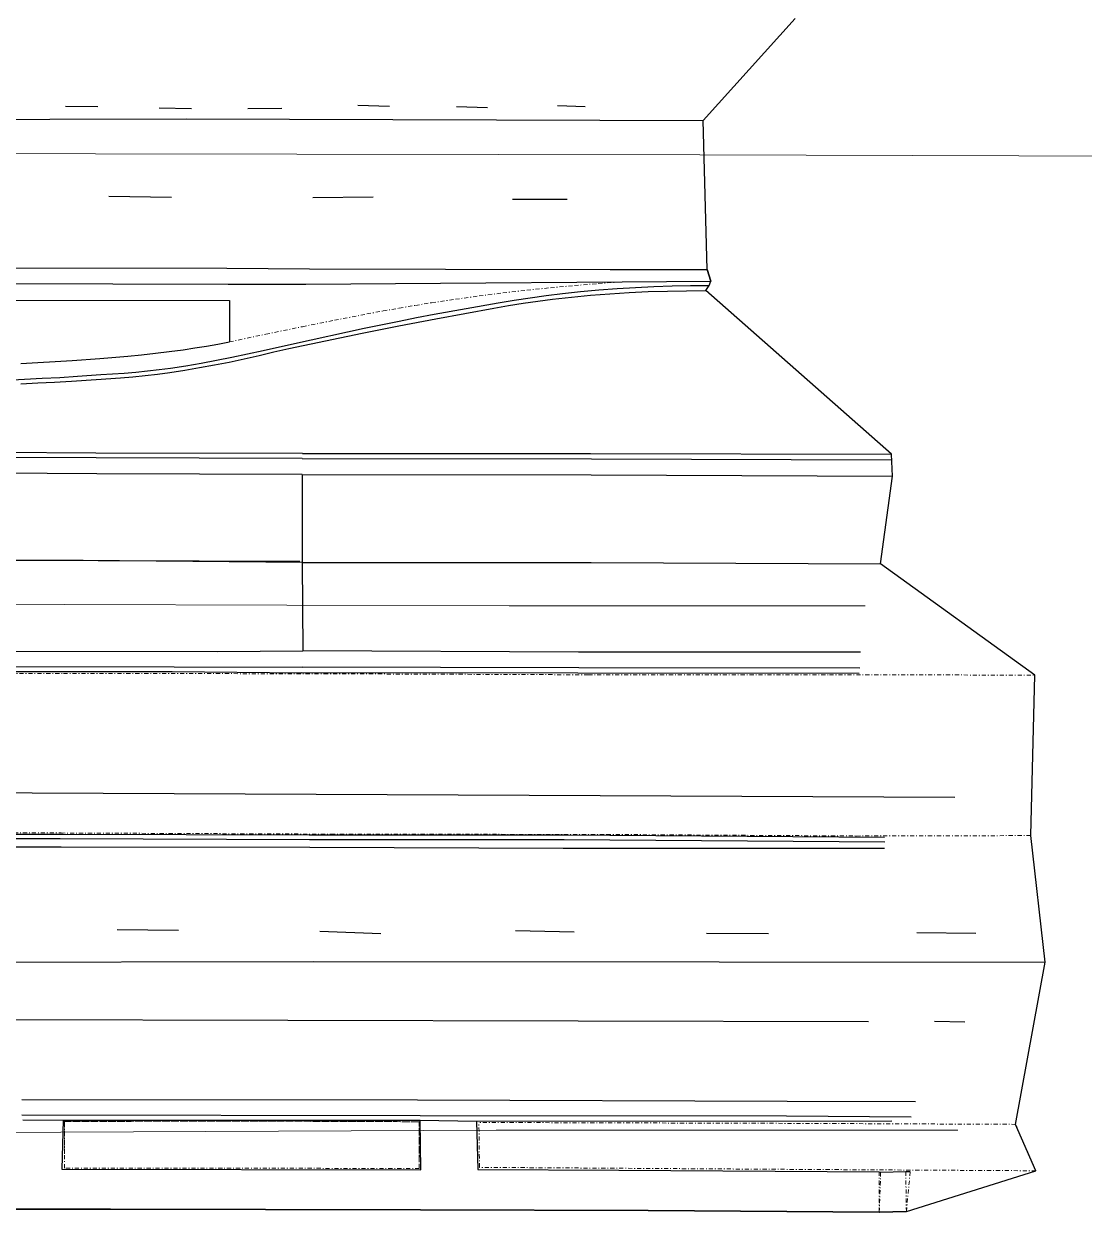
# Model space of a CAD drawing. Header units: feet. Extents: x 6439700 to 6442002, y 1883557 to 1884423.
# Drawn here: x 6440239.5 to 6440369.7, y 1883868.1 to 1884014 of the extents above; entities that cross this region are included whole.
import ezdxf
from ezdxf.lldxf.tags import DXFTag

# ---------------------------------------------------------------- set-up
doc = ezdxf.new("R2010")
doc.units = ezdxf.units.FT
doc.header["$MEASUREMENT"] = 0
doc.linetypes.add('DASHDOT', pattern=[1, 0.5, -0.25, 0, -0.25])
for name, color, linetype, lineweight in [('VF-ELEC-OVHD-LINE-', 253, 'OVERHEADELECTRIC', 15), ('VF-FENC-LINE-', 253, 'FENCE', 25), ('VF-ROAD-CRWN-LINE-', 253, 'Continuous', 25), ('VF-ROAD-STRP-WHIT-LINE-', 253, 'Continuous', 25), ('VF-SSWR-GEOP-LINE-QLB-', 253, 'SEWER', 15), ('VF-STRM-GEOP-LINE-QLB-', 253, 'STORMDRAIN', 15), ('VF-TOPO-BRKL-LINE-', 253, 'DASHDOT', 13), ('VF-TOPO-CONC-EDGE-LINE-', 253, 'Continuous', 25), ('VF-TOPO-CONC-GTFL-LINE-', 253, 'Continuous', 25), ('VF-TOPO-CONC-LIPG-LINE-', 253, 'Continuous', 25), ('VF-TOPO-CONC-SWLK-LINE-', 253, 'Continuous', 25), ('VF-TOPO-CONC-TBCB-LINE-', 253, 'Continuous', 25), ('VF-TOPO-CONC-TBWK-LINE-', 253, 'Continuous', 35)]:
    doc.layers.add(name, color=color, linetype=linetype, lineweight=lineweight)
doc.layers.add('VF-TINN-DSRF-BNDY-', color=253, linetype='Continuous', lineweight=25, plot=False)
doc.styles.get("Standard").update_dxf_attribs({"font": 'arial.ttf'})
tags = doc.linetypes.add('FENCE', pattern='A,0.5,-0.03,["X",Standard,S=0.08,R=0,X=0,Y=-0.04],-0.08,0.5', length=1.11).pattern_tags.tags
tags[6] = DXFTag(74, 10)
tags = doc.linetypes.add('OVERHEADELECTRIC', pattern='A,1,-0.03,["OE",Standard,S=0.08,R=0,X=0,Y=-0.04],-0.16,1', length=2.19).pattern_tags.tags
tags[6] = DXFTag(74, 10)
tags = doc.linetypes.add('SEWER', pattern='A,1,-0.03,["SS",Standard,S=0.08,R=0,X=0,Y=-0.04],-0.16,1', length=2.19).pattern_tags.tags
tags[6] = DXFTag(74, 10)
tags = doc.linetypes.add('STORMDRAIN', pattern='A,1,-0.03,["SD",Standard,S=0.08,R=0,X=0,Y=-0.04],-0.16,1', length=2.19).pattern_tags.tags
tags[6] = DXFTag(74, 10)

msp = doc.modelspace()

# ---------------------------------------------------------------- linework, layer by layer
at = {"layer": 'VF-ELEC-OVHD-LINE-', "ltscale": 0.6}
msp.add_lwpolyline([(6440119.41, 1883877.39), (6440297.5, 1883878.2), (6440354.15, 1883878.22)], dxfattribs=at)
at = {"layer": 'VF-FENC-LINE-', "elevation": 662.47}
msp.add_lwpolyline([(6440112.16, 1883930.36), (6440112.29, 1883920.25), (6440196.99, 1883919.83), (6440353.8, 1883919.08)], dxfattribs=at)
at = {"layer": 'VF-ROAD-CRWN-LINE-'}
for points in [[(6439842.99, 1884001.03, 659.25), (6439886.35, 1884000.78, 659.08), (6439932.85, 1884000.58, 658.88), (6439976.8, 1884000.39, 658.6), (6440030.85, 1884000.68, 658.36), (6440114.86, 1884001.48, 657.79), (6440161.71, 1884001.63, 657.39), (6440209.22, 1884002.26, 656.96), (6440259.48, 1884002.36, 656.41), (6440322.92, 1884002.19, 655.67)], [(6440273.71, 1883947.89, 656.54), (6440246.84, 1883948.16, 656.85), (6440186.81, 1883948.19, 657.62), (6440145.12, 1883948.29, 658.08), (6440113.01, 1883948.34, 658.37), (6440084.03, 1883948.29, 658.51)], [(6440273.71, 1883947.89, 656.54), (6440309.16, 1883947.9, 656.24), (6440344.68, 1883947.73, 655.89)], [(6440076.08, 1883898.94, 658.48), (6440172.65, 1883899.03, 658.09), (6440227.84, 1883898.83, 657.31), (6440275.14, 1883898.91, 656.19), (6440324.86, 1883898.87, 654.76), (6440364.88, 1883898.86, 653.66)]]:
    msp.add_polyline3d(points, dxfattribs=at)
at = {"layer": 'VF-ROAD-STRP-WHIT-LINE-'}
for p, q in [((6440244.66, 1884003.92), (6440248.64, 1884003.88)), ((6440256.16, 1884003.71), (6440260.12, 1884003.64)), ((6440267.02, 1884003.66), (6440271.21, 1884003.67)), ((6440280.54, 1884004.04), (6440284.41, 1884003.92)), ((6440292.63, 1884003.89), (6440296.44, 1884003.78)), ((6440305.03, 1884004.02), (6440308.44, 1884003.88)), ((6440249.97, 1883992.87), (6440257.67, 1883992.78)), ((6440274.99, 1883992.72), (6440282.41, 1883992.82)), ((6440299.52, 1883992.53), (6440306.21, 1883992.5)), ((6440117.12, 1883948.6), (6440273.4, 1883948.07)), ((6440258.52, 1883902.73), (6440251.01, 1883902.81)), ((6440283.34, 1883902.32), (6440275.86, 1883902.59)), ((6440307.08, 1883902.53), (6440299.87, 1883902.68)), ((6440330.91, 1883902.32), (6440323.31, 1883902.37)), ((6440356.37, 1883902.36), (6440349.14, 1883902.46)), ((6440112.17, 1883892.05), (6440343.21, 1883891.57)), ((6440351.3, 1883891.59), (6440355.02, 1883891.52))]:
    msp.add_line(p, q, dxfattribs=at)
at = {"layer": 'VF-SSWR-GEOP-LINE-QLB-', "ltscale": 0.6}
for points, elevation in [([(6440076.43, 1884287.56), (6440075.23, 1883998.36), (6440322.5, 1883997.95)], 660.97), ([(6440322.5, 1883997.95), (6440570.43, 1883997.17)], 655.61)]:
    msp.add_lwpolyline(points, dxfattribs=dict(at, elevation=elevation))
at = {"layer": 'VF-STRM-GEOP-LINE-QLB-', "ltscale": 0.6, "elevation": 660.28, "flags": 128}
msp.add_lwpolyline([(6439704.49, 1883944.14), (6439998.92, 1883943.5), (6440299.11, 1883942.58), (6440342.78, 1883942.58)], dxfattribs=at)
at = {"layer": 'VF-TINN-DSRF-BNDY-'}
msp.add_polyline3d([(6440214.52, 1883868.54, 657.6), (6440250.17, 1883868.52, 656.99), (6440250.2, 1883868.52, 656.99), (6440288.23, 1883868.42, 655.96), (6440288.26, 1883868.42, 655.96), (6440316.15, 1883868.35, 655.1), (6440316.18, 1883868.35, 655.1), (6440344.52, 1883868.14, 654.48), (6440344.55, 1883868.14, 654.48), (6440347.85, 1883868.23, 654.45), (6440363.74, 1883873.23, 653.58), (6440361.26, 1883878.93, 653.49), (6440364.88, 1883898.86, 653.66), (6440363.14, 1883914.38, 653.92), (6440363.61, 1883934.09, 655.5), (6440344.68, 1883947.73, 655.89), (6440346.16, 1883958.49, 655.54), (6440346.04, 1883961.21, 655.94), (6440323.23, 1883981.29, 655.95), (6440323.63, 1883981.92, 655.32), (6440323.84, 1883982.46, 655.34), (6440323.42, 1883983.87, 655.44), (6440322.92, 1884002.19, 655.67), (6440334.19, 1884014.7, 654.84)], dxfattribs=at)
at = {"layer": 'VF-TOPO-BRKL-LINE-'}
for p, q in [((6440347.85, 1883868.23, 654.45), (6440347.77, 1883873.16, 654.6)), ((6440347.85, 1883868.23, 654.45), (6440348.32, 1883873.15, 654.4)), ((6440344.52, 1883873.12, 654.55), (6440344.52, 1883868.14, 654.48)), ((6440344.69, 1883873.04, 654.82), (6440344.52, 1883868.14, 654.48))]:
    msp.add_line(p, q, dxfattribs=at)
for points in [[(6440264.78, 1883974.99, 656.3), (6440269.24, 1883975.94, 656.15), (6440273.72, 1883976.86, 656.01), (6440277.67, 1883977.65, 655.97), (6440281.64, 1883978.42, 655.93), (6440283.62, 1883978.79, 655.92), (6440285.61, 1883979.14, 655.9), (6440287.6, 1883979.48, 655.88), (6440289.59, 1883979.8, 655.86), (6440292.5, 1883980.23, 655.81), (6440295.41, 1883980.63, 655.75), (6440298.33, 1883981, 655.7), (6440301.25, 1883981.33, 655.65), (6440304.18, 1883981.64, 655.59), (6440307.11, 1883981.91, 655.54), (6440310.04, 1883982.15, 655.48), (6440312.97, 1883982.36, 655.43)], [(6440110.9, 1883914.83, 658.39), (6440110.94, 1883934.57, 658.23), (6440114.6, 1883934.59, 658.28), (6440114.61, 1883930.67, 658.26), (6440117.56, 1883930.68, 658.23), (6440117.54, 1883934.64, 658.17), (6440142.16, 1883934.57, 657.91), (6440171.93, 1883934.47, 657.6), (6440207.1, 1883934.33, 657.17), (6440244.42, 1883934.28, 656.92), (6440276.4, 1883934.25, 656.4), (6440308.81, 1883934.12, 656.2), (6440338.41, 1883934.11, 655.71), (6440363.61, 1883934.09, 655.5)], [(6440110.9, 1883914.83, 658.39), (6440111.95, 1883914.84, 658.48), (6440111.97, 1883914.88, 658.5), (6440112.02, 1883918.81, 658.48), (6440114.92, 1883918.91, 658.51), (6440114.86, 1883914.87, 658.54), (6440140.45, 1883914.79, 658.52), (6440177.06, 1883914.79, 658.33), (6440209.73, 1883914.72, 657.95), (6440244.11, 1883914.7, 657.02), (6440277.24, 1883914.56, 656.51), (6440311.09, 1883914.52, 655.41), (6440341.7, 1883914.33, 654.58), (6440363.14, 1883914.38, 653.92)], [(6440288.07, 1883873.52, 655.82), (6440288.05, 1883879.25, 655.65), (6440263.96, 1883879.34, 656.36), (6440244.53, 1883879.27, 656.63), (6440244.53, 1883875.3, 656.61)], [(6440363.74, 1883873.23, 653.58), (6440334.01, 1883873.4, 654.35), (6440295.46, 1883873.65, 655.37), (6440295.39, 1883879.16, 655.19)], [(6440363.74, 1883873.23, 653.58), (6440361.26, 1883878.93, 653.49), (6440333.76, 1883879.05, 654.36), (6440295.39, 1883879.16, 655.19)]]:
    msp.add_polyline3d(points, dxfattribs=at)
msp.add_polyline3d([(6440288.07, 1883873.52, 655.82), (6440263.91, 1883873.54, 656.26), (6440244.53, 1883873.56, 656.58), (6440244.53, 1883875.3, 656.61), (6440244.53, 1883879.27, 656.63), (6440263.96, 1883879.34, 656.36), (6440288.05, 1883879.25, 655.65), (6440288.07, 1883873.52, 655.82)], close=True, dxfattribs=at)
msp.add_point((6440244.53, 1883879.27, 656.63), dxfattribs=at)
at = {"layer": 'VF-TOPO-CONC-EDGE-LINE-'}
for p, q in [((6440273.71, 1883958.72, 656.28), (6440273.71, 1883947.89, 656.54)), ((6440273.71, 1883947.89, 656.54), (6440273.76, 1883937.05, 656.28))]:
    msp.add_line(p, q, dxfattribs=at)
at = {"layer": 'VF-TOPO-CONC-GTFL-LINE-'}
for p, q in [((6440224.2, 1883982.21, 656.42), (6440264.63, 1883982.09, 656.03)), ((6440264.63, 1883982.09, 656.03), (6440274.13, 1883982.07, 655.91)), ((6440274.13, 1883982.07, 655.91), (6440290.66, 1883982.19, 655.77)), ((6440290.66, 1883982.19, 655.77), (6440312.97, 1883982.36, 655.43)), ((6440305.63, 1883980.94, 655.57), (6440307.87, 1883981.17, 655.54)), ((6440307.87, 1883981.17, 655.54), (6440310.11, 1883981.37, 655.5)), ((6440310.11, 1883981.37, 655.5), (6440312.36, 1883981.54, 655.47)), ((6440312.36, 1883981.54, 655.47), (6440314.61, 1883981.68, 655.44)), ((6440312.97, 1883982.36, 655.43), (6440323.84, 1883982.46, 655.34)), ((6440314.61, 1883981.68, 655.44), (6440316.86, 1883981.79, 655.41)), ((6440316.86, 1883981.79, 655.41), (6440319.12, 1883981.86, 655.38)), ((6440319.12, 1883981.86, 655.38), (6440321.37, 1883981.91, 655.35)), ((6440321.37, 1883981.91, 655.35), (6440323.63, 1883981.92, 655.32)), ((6440293.82, 1883979.1, 655.81), (6440297.74, 1883979.8, 655.73)), ((6440297.74, 1883979.8, 655.73), (6440299.71, 1883980.12, 655.69)), ((6440299.71, 1883980.12, 655.69), (6440301.68, 1883980.42, 655.65)), ((6440301.68, 1883980.42, 655.65), (6440303.65, 1883980.7, 655.61)), ((6440303.65, 1883980.7, 655.61), (6440305.63, 1883980.94, 655.57)), ((6440287.75, 1883977.97, 655.92), (6440289.9, 1883978.38, 655.89)), ((6440289.9, 1883978.38, 655.89), (6440293.82, 1883979.1, 655.81)), ((6440281.31, 1883976.66, 656), (6440285.6, 1883977.55, 655.94)), ((6440285.6, 1883977.55, 655.94), (6440287.75, 1883977.97, 655.92)), ((6440272.74, 1883974.81, 656.11), (6440281.31, 1883976.66, 656)), ((6440266.98, 1883973.53, 656.16), (6440268.9, 1883973.95, 656.14)), ((6440268.9, 1883973.95, 656.14), (6440272.74, 1883974.81, 656.11)), ((6440259.44, 1883972.07, 656.26), (6440261.32, 1883972.4, 656.24)), ((6440261.32, 1883972.4, 656.24), (6440263.19, 1883972.76, 656.21)), ((6440263.19, 1883972.76, 656.21), (6440265.06, 1883973.13, 656.18)), ((6440265.06, 1883973.13, 656.18), (6440266.98, 1883973.53, 656.16)), ((6440246.13, 1883970.78, 656.43), (6440248.99, 1883970.97, 656.39)), ((6440248.99, 1883970.97, 656.39), (6440251.85, 1883971.17, 656.36)), ((6440251.85, 1883971.17, 656.36), (6440253.28, 1883971.29, 656.34)), ((6440253.28, 1883971.29, 656.34), (6440254.71, 1883971.43, 656.33)), ((6440254.71, 1883971.43, 656.33), (6440256.14, 1883971.59, 656.31)), ((6440256.14, 1883971.59, 656.31), (6440257.56, 1883971.78, 656.29)), ((6440257.56, 1883971.78, 656.29), (6440259.44, 1883972.07, 656.26)), ((6440237.46, 1883970.31, 656.53), (6440239.63, 1883970.41, 656.51)), ((6440239.63, 1883970.41, 656.51), (6440241.8, 1883970.52, 656.48)), ((6440241.8, 1883970.52, 656.48), (6440243.96, 1883970.64, 656.45)), ((6440243.96, 1883970.64, 656.45), (6440246.13, 1883970.78, 656.43)), ((6440248.43, 1883960.74, 656.4), (6440190.32, 1883960.97, 657.06)), ((6440273.7, 1883960.67, 656.17), (6440248.43, 1883960.74, 656.4)), ((6440273.7, 1883960.67, 656.17), (6440309.2, 1883960.62, 655.85)), ((6440309.2, 1883960.62, 655.85), (6440345.99, 1883960.5, 655.45)), ((6440225.78, 1883935.17, 656.7), (6440257.99, 1883935.1, 656.35)), ((6440257.99, 1883935.1, 656.35), (6440273.69, 1883935.07, 656.23)), ((6440307.65, 1883934.97, 656.13), (6440273.69, 1883935.07, 656.23)), ((6440342.15, 1883934.95, 655.55), (6440307.65, 1883934.97, 656.13)), ((6440244, 1883913.97, 656.81), (6440210.09, 1883913.97, 657.43)), ((6440274.61, 1883913.86, 656.02), (6440244, 1883913.97, 656.81)), ((6440305.87, 1883913.84, 655.08), (6440274.61, 1883913.86, 656.02)), ((6440345.21, 1883913.57, 653.92), (6440305.87, 1883913.84, 655.08)), ((6440239.28, 1883880.11, 656.29), (6440288.17, 1883880.01, 655.01)), ((6440288.17, 1883880.01, 655.01), (6440333.12, 1883879.98, 653.6)), ((6440333.12, 1883879.98, 653.6), (6440348.42, 1883879.85, 653.17))]:
    msp.add_line(p, q, dxfattribs=at)
at = {"layer": 'VF-TOPO-CONC-LIPG-LINE-'}
for p, q in [((6440224.56, 1883984.13, 656.52), (6440264.47, 1883984.03, 656.12)), ((6440264.47, 1883984.03, 656.12), (6440274.6, 1883983.95, 656.03)), ((6440274.6, 1883983.95, 656.03), (6440291.29, 1883983.92, 655.83)), ((6440291.29, 1883983.92, 655.83), (6440311.49, 1883983.86, 655.57)), ((6440311.49, 1883983.86, 655.57), (6440323.42, 1883983.87, 655.44)), ((6440323.42, 1883983.87, 655.44), (6440323.84, 1883982.46, 655.34)), ((6440223.49, 1883980.16, 656.55), (6440264.79, 1883980.06, 656.07)), ((6440264.79, 1883980.06, 656.07), (6440264.78, 1883974.99, 656.3)), ((6440257.39, 1883973.8, 656.37), (6440259.08, 1883974.03, 656.35)), ((6440259.08, 1883974.03, 656.35), (6440260.51, 1883974.25, 656.34)), ((6440260.51, 1883974.25, 656.34), (6440261.94, 1883974.48, 656.33)), ((6440261.94, 1883974.48, 656.33), (6440263.36, 1883974.73, 656.32)), ((6440263.36, 1883974.73, 656.32), (6440264.78, 1883974.99, 656.3)), ((6440239.16, 1883972.34, 656.58), (6440241.26, 1883972.45, 656.55)), ((6440241.26, 1883972.45, 656.55), (6440243.37, 1883972.58, 656.53)), ((6440243.37, 1883972.58, 656.53), (6440245.47, 1883972.72, 656.5)), ((6440245.47, 1883972.72, 656.5), (6440248.88, 1883972.97, 656.46)), ((6440248.88, 1883972.97, 656.46), (6440252.29, 1883973.25, 656.42)), ((6440252.29, 1883973.25, 656.42), (6440253.99, 1883973.41, 656.41)), ((6440253.99, 1883973.41, 656.41), (6440255.69, 1883973.59, 656.39)), ((6440255.69, 1883973.59, 656.39), (6440257.39, 1883973.8, 656.37)), ((6440248.49, 1883958.8, 656.55), (6440190.24, 1883959.15, 657.17)), ((6440273.71, 1883958.72, 656.28), (6440248.49, 1883958.8, 656.55)), ((6440273.71, 1883958.72, 656.28), (6440309.17, 1883958.66, 655.96)), ((6440309.17, 1883958.66, 655.96), (6440346.16, 1883958.49, 655.54)), ((6440229.31, 1883937.05, 656.78), (6440263.31, 1883936.97, 656.39)), ((6440263.31, 1883936.97, 656.39), (6440273.76, 1883937.05, 656.28)), ((6440307.61, 1883936.89, 656.35), (6440273.76, 1883937.05, 656.28)), ((6440342.2, 1883936.89, 655.62), (6440307.61, 1883936.89, 656.35)), ((6440244.11, 1883912.95, 656.78), (6440210.19, 1883913.02, 657.43)), ((6440274.65, 1883912.9, 655.99), (6440244.11, 1883912.95, 656.78)), ((6440305.73, 1883912.79, 655.07), (6440274.65, 1883912.9, 655.99)), ((6440345.17, 1883912.79, 653.89), (6440305.73, 1883912.79, 655.07)), ((6440239.3, 1883881.99, 656.39), (6440287.86, 1883881.94, 655.12)), ((6440287.86, 1883881.94, 655.12), (6440333.22, 1883881.78, 653.75)), ((6440333.22, 1883881.78, 653.75), (6440348.95, 1883881.74, 653.28))]:
    msp.add_line(p, q, dxfattribs=at)
at = {"layer": 'VF-TOPO-CONC-SWLK-LINE-'}
for p, q in [((6440244.35, 1883879.45, 656.88), (6440244.2, 1883873.44, 657.02)), ((6440288.25, 1883873.33, 655.88), (6440288.2, 1883879.45, 655.7)), ((6440295.11, 1883879.31, 655.43), (6440295.27, 1883873.4, 655.62)), ((6440244.2, 1883873.44, 657.02), (6440288.25, 1883873.33, 655.88)), ((6440295.27, 1883873.4, 655.62), (6440312.57, 1883873.3, 655.16)), ((6440312.57, 1883873.3, 655.16), (6440344.52, 1883873.12, 654.55)), ((6440344.69, 1883873.04, 654.82), (6440347.77, 1883873.16, 654.6)), ((6440347.77, 1883873.16, 654.6), (6440348.32, 1883873.15, 654.4)), ((6440344.52, 1883873.12, 654.55), (6440344.69, 1883873.04, 654.82))]:
    msp.add_line(p, q, dxfattribs=at)
at = {"layer": 'VF-TOPO-CONC-TBCB-LINE-'}
for p, q in [((6440313.81, 1883981.05, 656.02), (6440316.16, 1883981.17, 656)), ((6440316.16, 1883981.17, 656), (6440318.52, 1883981.24, 655.99)), ((6440318.52, 1883981.24, 655.99), (6440320.88, 1883981.28, 655.97)), ((6440320.88, 1883981.28, 655.97), (6440323.23, 1883981.29, 655.95)), ((6440299.03, 1883979.44, 656.21), (6440300.82, 1883979.73, 656.17)), ((6440300.82, 1883979.73, 656.17), (6440302.61, 1883980, 656.13)), ((6440302.61, 1883980, 656.13), (6440304.41, 1883980.23, 656.1)), ((6440304.41, 1883980.23, 656.1), (6440306.76, 1883980.49, 656.08)), ((6440306.76, 1883980.49, 656.08), (6440309.1, 1883980.72, 656.06)), ((6440309.1, 1883980.72, 656.06), (6440311.45, 1883980.9, 656.04)), ((6440311.45, 1883980.9, 656.04), (6440313.81, 1883981.05, 656.02)), ((6440290.1, 1883977.81, 656.39), (6440293.67, 1883978.48, 656.32)), ((6440293.67, 1883978.48, 656.32), (6440297.24, 1883979.13, 656.24)), ((6440297.24, 1883979.13, 656.24), (6440299.03, 1883979.44, 656.21)), ((6440281.06, 1883976.07, 656.49), (6440285.57, 1883976.96, 656.44)), ((6440285.57, 1883976.96, 656.44), (6440290.1, 1883977.81, 656.39)), ((6440276.55, 1883975.14, 656.53), (6440281.06, 1883976.07, 656.49)), ((6440270.23, 1883973.76, 656.6), (6440272.05, 1883974.17, 656.58)), ((6440272.05, 1883974.17, 656.58), (6440276.55, 1883975.14, 656.53)), ((6440262.94, 1883972.17, 656.67), (6440264.76, 1883972.52, 656.65)), ((6440264.76, 1883972.52, 656.65), (6440266.59, 1883972.91, 656.64)), ((6440266.59, 1883972.91, 656.64), (6440268.41, 1883973.33, 656.62)), ((6440268.41, 1883973.33, 656.62), (6440270.23, 1883973.76, 656.6)), ((6440254.44, 1883970.87, 656.75), (6440255.94, 1883971.03, 656.73)), ((6440255.94, 1883971.03, 656.73), (6440257.44, 1883971.23, 656.71)), ((6440257.44, 1883971.23, 656.71), (6440259.28, 1883971.51, 656.69)), ((6440259.28, 1883971.51, 656.69), (6440261.11, 1883971.83, 656.68)), ((6440261.11, 1883971.83, 656.68), (6440262.94, 1883972.17, 656.67)), ((6440239.16, 1883969.85, 656.94), (6440241.24, 1883969.95, 656.92)), ((6440241.24, 1883969.95, 656.92), (6440243.31, 1883970.06, 656.89)), ((6440243.31, 1883970.06, 656.89), (6440245.38, 1883970.19, 656.87)), ((6440245.38, 1883970.19, 656.87), (6440248.4, 1883970.38, 656.83)), ((6440248.4, 1883970.38, 656.83), (6440251.42, 1883970.6, 656.79)), ((6440251.42, 1883970.6, 656.79), (6440252.93, 1883970.72, 656.77)), ((6440252.93, 1883970.72, 656.77), (6440254.44, 1883970.87, 656.75)), ((6440248.37, 1883961.35, 656.94), (6440190.3, 1883961.59, 657.54)), ((6440273.74, 1883961.3, 656.67), (6440248.37, 1883961.35, 656.94)), ((6440273.74, 1883961.3, 656.67), (6440309.07, 1883961.31, 656.34)), ((6440309.07, 1883961.31, 656.34), (6440346.04, 1883961.21, 655.94)), ((6440222.87, 1883934.5, 657.24), (6440257.74, 1883934.54, 656.84)), ((6440257.74, 1883934.54, 656.84), (6440273.66, 1883934.35, 656.68)), ((6440307.54, 1883934.33, 656.56), (6440273.66, 1883934.35, 656.68)), ((6440342.07, 1883934.28, 655.99), (6440307.54, 1883934.33, 656.56)), ((6440244.37, 1883914.5, 657.46), (6440210.12, 1883914.53, 658.09)), ((6440274.57, 1883914.45, 656.67), (6440244.37, 1883914.5, 657.46)), ((6440305.84, 1883914.43, 655.75), (6440274.57, 1883914.45, 656.67)), ((6440345.16, 1883914.14, 654.58), (6440305.84, 1883914.43, 655.75)), ((6440239.43, 1883879.48, 656.97), (6440244.35, 1883879.45, 656.88)), ((6440244.35, 1883879.45, 656.88), (6440288.2, 1883879.45, 655.7)), ((6440288.2, 1883879.45, 655.7), (6440295.11, 1883879.31, 655.43)), ((6440295.11, 1883879.31, 655.43), (6440346.05, 1883879.35, 653.94))]:
    msp.add_line(p, q, dxfattribs=at)
at = {"layer": 'VF-TOPO-CONC-TBWK-LINE-'}
for p, q in [((6440214.49, 1883868.54, 657.6), (6440250.17, 1883868.52, 656.99)), ((6440250.17, 1883868.52, 656.99), (6440288.23, 1883868.42, 655.96)), ((6440288.23, 1883868.42, 655.96), (6440316.15, 1883868.35, 655.1)), ((6440316.15, 1883868.35, 655.1), (6440344.52, 1883868.14, 654.48)), ((6440344.52, 1883868.14, 654.48), (6440347.85, 1883868.23, 654.45))]:
    msp.add_line(p, q, dxfattribs=at)

doc.saveas('drawing.dxf')
